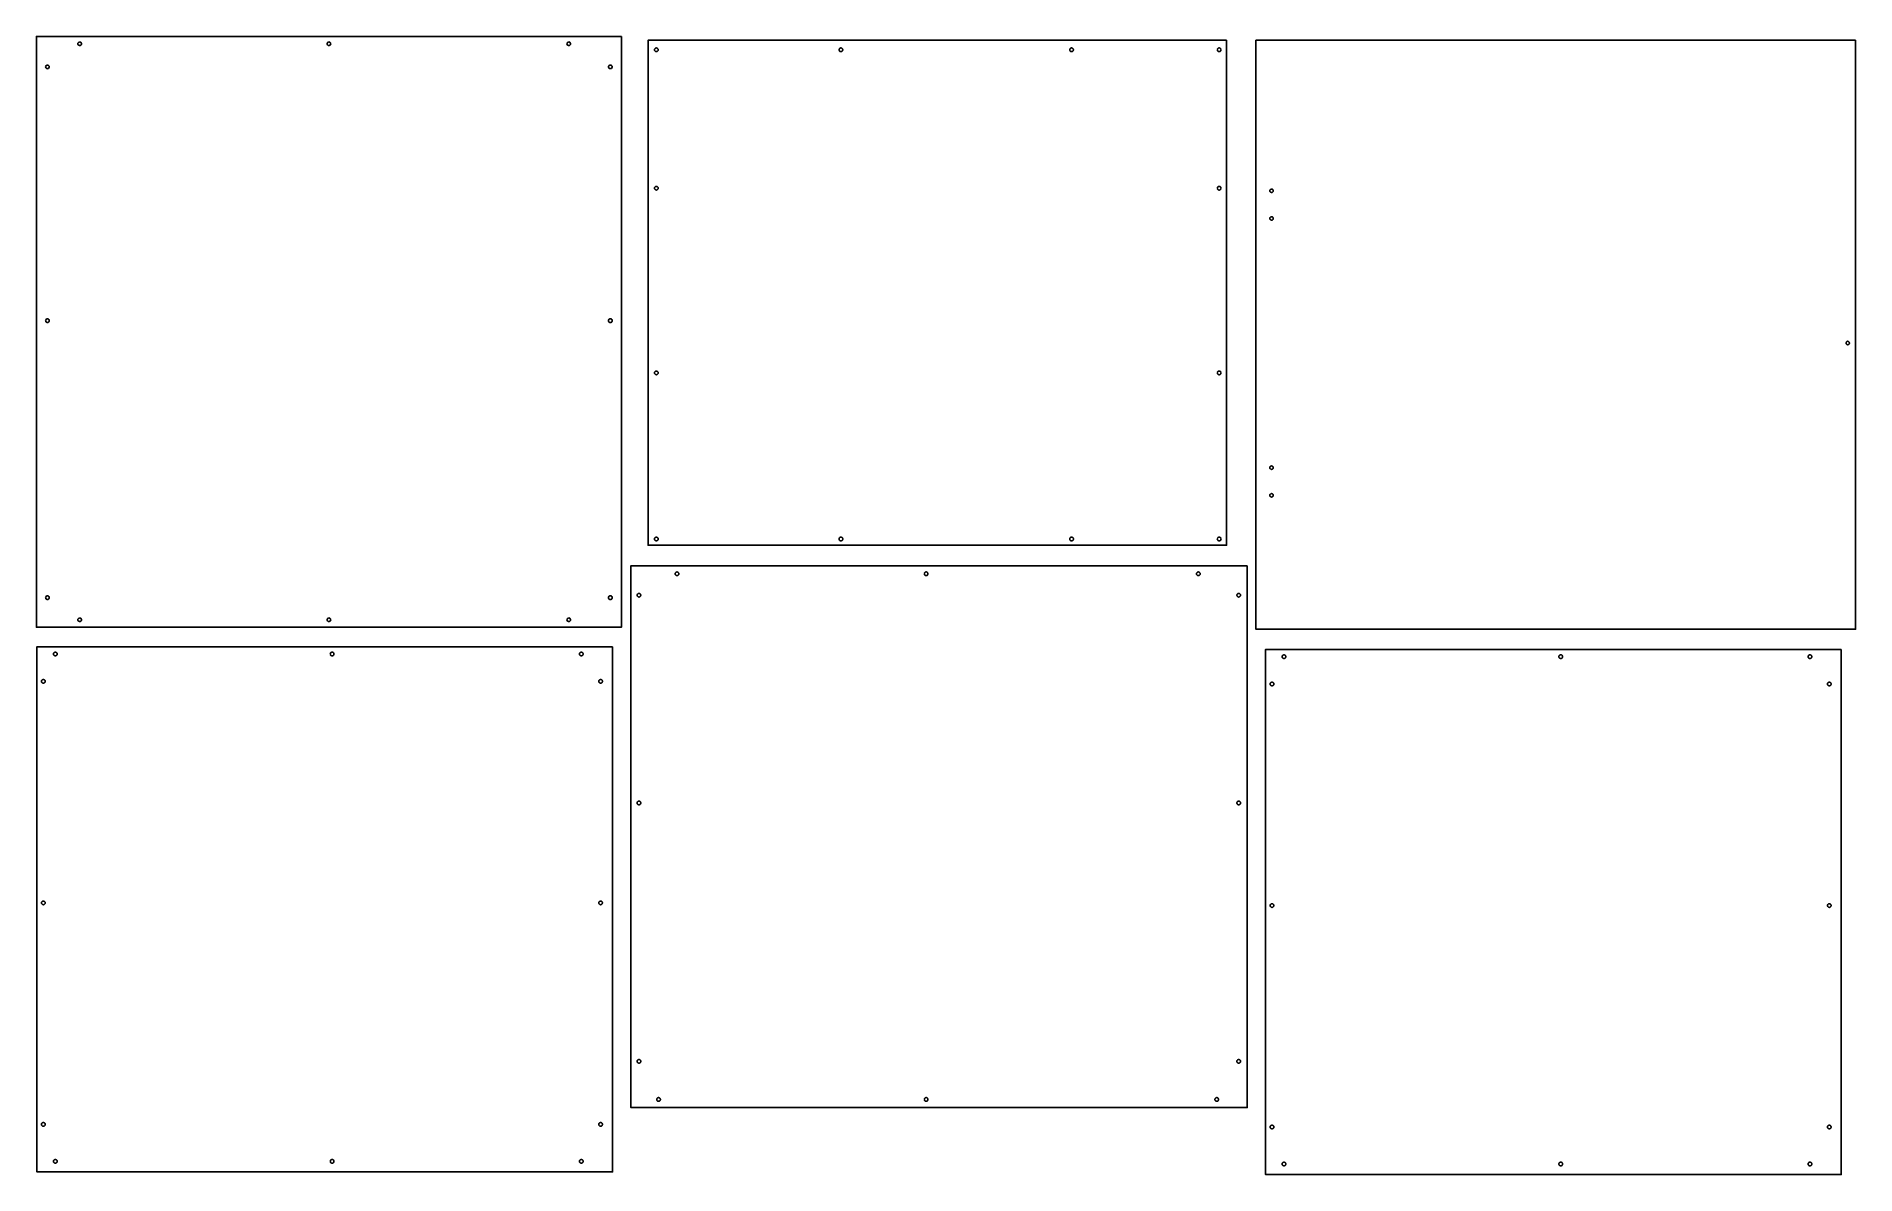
# Model space of a CAD drawing. Extents: x -915 to 1057, y -525 to 708.
import ezdxf

# ---------------------------------------------------------------- set-up
doc = ezdxf.new("R2010")
doc.units = 0
doc.layers.add('Layer_1', color=7, linetype='CONTINUOUS')

msp = doc.modelspace()

# ---------------------------------------------------------------- linework, layer by layer
at = {"layer": 'Layer_1', "color": 7}
for points in [[(-280.959716, 707.71438), (-914.958903, 707.71438), (-914.958903, 67.715169), (-280.959716, 67.715169)], [(-868.576964, 697.812281), (-869.134562, 698.096364), (-869.576961, 698.5388), (-869.861062, 699.096356), (-869.95896, 699.714369), (-869.861062, 700.332408), (-869.576961, 700.889964), (-869.134562, 701.332426), (-868.576964, 701.616482), (-867.958964, 701.714378), (-867.340964, 701.616482), (-866.783366, 701.332426), (-866.340965, 700.889964), (-866.056866, 700.332408), (-865.958965, 699.714369), (-866.056866, 699.096356), (-866.340965, 698.5388), (-866.783366, 698.096364), (-867.340964, 697.812281), (-867.958964, 697.714386)], [(-598.577304, 697.812281), (-599.135302, 698.096364), (-599.577301, 698.5388), (-599.861302, 699.096356), (-599.959301, 699.714369), (-599.861302, 700.332408), (-599.577301, 700.889964), (-599.135302, 701.332426), (-598.577304, 701.616482), (-597.959304, 701.714378), (-597.341305, 701.616482), (-596.783304, 701.332426), (-596.341305, 700.889964), (-596.057307, 700.332408), (-595.959306, 699.714369), (-596.057307, 699.096356), (-596.341305, 698.5388), (-596.783304, 698.096364), (-597.341305, 697.812281), (-597.959304, 697.714386)], [(-338.577638, 697.812281), (-339.135618, 698.096364), (-339.57763, 698.5388), (-339.861633, 699.096356), (-339.959635, 699.714369), (-339.861633, 700.332408), (-339.57763, 700.889964), (-339.135618, 701.332426), (-338.577638, 701.616482), (-337.959625, 701.714378), (-337.341639, 701.616482), (-336.783633, 701.332426), (-336.341621, 700.889964), (-336.057644, 700.332408), (-335.959643, 699.714369), (-336.057644, 699.096356), (-336.341621, 698.5388), (-336.783633, 698.096364), (-337.341639, 697.812281), (-337.959625, 697.714386)], [(374.912292, 703.53585), (-252.086908, 703.53585), (-252.086908, 156.536538), (374.912292, 156.536538)], [(-243.296019, 691.246867), (-243.704918, 691.333867), (-244.086918, 691.503867), (-244.425217, 691.749865), (-244.704918, 692.059864), (-244.914018, 692.422864), (-245.043216, 692.819866), (-245.086918, 693.235864), (-245.043216, 693.651863), (-244.914018, 694.048864), (-244.704918, 694.411861), (-244.425217, 694.721863), (-244.086918, 694.967861), (-243.704918, 695.137861), (-243.296019, 695.224861), (-242.877819, 695.224861), (-242.468919, 695.137861), (-242.086919, 694.967861), (-241.748621, 694.721863), (-241.468922, 694.411861), (-241.259822, 694.048864), (-241.130621, 693.651863), (-241.086923, 693.235864), (-241.130621, 692.819866), (-241.259822, 692.422864), (-241.468922, 692.059864), (-241.748621, 691.749865), (-242.086919, 691.503867), (-242.468919, 691.333867), (-242.877819, 691.246867)], [(-43.296171, 691.246867), (-43.705171, 691.333867), (-44.087171, 691.503867), (-44.42517, 691.749865), (-44.70517, 692.059864), (-44.91417, 692.422864), (-45.04317, 692.819866), (-45.08717, 693.235864), (-45.04317, 693.651863), (-44.91417, 694.048864), (-44.70517, 694.411861), (-44.42517, 694.721863), (-44.087171, 694.967861), (-43.705171, 695.137861), (-43.296171, 695.224861), (-42.878172, 695.224861), (-42.469171, 695.137861), (-42.087172, 694.967861), (-41.749172, 694.721863), (-41.469175, 694.411861), (-41.260173, 694.048864), (-41.131175, 693.651863), (-41.087175, 693.235864), (-41.131175, 692.819866), (-41.260173, 692.422864), (-41.469175, 692.059864), (-41.749172, 691.749865), (-42.087172, 691.503867), (-42.469171, 691.333867), (-42.878172, 691.246867)], [(206.703517, 691.246867), (206.294525, 691.333867), (205.91252, 691.503867), (205.574515, 691.749865), (205.294507, 692.059864), (205.085513, 692.422864), (204.956529, 692.819866), (204.912528, 693.235864), (204.956529, 693.651863), (205.085513, 694.048864), (205.294507, 694.411861), (205.574515, 694.721863), (205.91252, 694.967861), (206.294525, 695.137861), (206.703517, 695.224861), (207.121505, 695.224861), (207.530524, 695.137861), (207.912503, 694.967861), (208.250508, 694.721863), (208.530516, 694.411861), (208.73951, 694.048864), (208.86852, 693.651863), (208.912521, 693.235864), (208.86852, 692.819866), (208.73951, 692.422864), (208.530516, 692.059864), (208.250508, 691.749865), (207.912503, 691.503867), (207.530524, 691.333867), (207.121505, 691.246867)], [(366.703313, 691.246867), (366.294321, 691.333867), (365.912316, 691.503867), (365.574311, 691.749865), (365.294303, 692.059864), (365.085309, 692.422864), (364.956324, 692.819866), (364.912324, 693.235864), (364.956324, 693.651863), (365.085309, 694.048864), (365.294303, 694.411861), (365.574311, 694.721863), (365.912316, 694.967861), (366.294321, 695.137861), (366.703313, 695.224861), (367.121301, 695.224861), (367.53032, 695.137861), (367.912299, 694.967861), (368.250303, 694.721863), (368.530312, 694.411861), (368.739306, 694.048864), (368.868316, 693.651863), (368.912317, 693.235864), (368.868316, 692.819866), (368.739306, 692.422864), (368.530312, 692.059864), (368.250303, 691.749865), (367.912299, 691.503867), (367.53032, 691.333867), (367.121301, 691.246867)], [(1056.66227, 703.536362), (406.663095, 703.536362), (406.663095, 65.537187), (1056.66227, 65.537187)], [(-903.576918, 672.81231), (-904.134519, 673.096419), (-904.576918, 673.538802), (-904.861017, 674.096411), (-904.958918, 674.714424), (-904.861017, 675.33241), (-904.576918, 675.890019), (-904.134519, 676.332402), (-903.576918, 676.616511), (-902.958919, 676.714407), (-902.340919, 676.616511), (-901.783321, 676.332402), (-901.340922, 675.890019), (-901.056821, 675.33241), (-900.958923, 674.714424), (-901.056821, 674.096411), (-901.340922, 673.538802), (-901.783321, 673.096419), (-902.340919, 672.81231), (-902.958919, 672.714414)], [(-293.577679, 672.81231), (-294.135685, 673.096419), (-294.577697, 673.538802), (-294.861674, 674.096411), (-294.959676, 674.714424), (-294.861674, 675.33241), (-294.577697, 675.890019), (-294.135685, 676.332402), (-293.577679, 676.616511), (-292.959693, 676.714407), (-292.34168, 676.616511), (-291.783701, 676.332402), (-291.341688, 675.890019), (-291.057685, 675.33241), (-290.959683, 674.714424), (-291.057685, 674.096411), (-291.341688, 673.538802), (-291.783701, 673.096419), (-292.34168, 672.81231), (-292.959693, 672.714414)], [(-243.296019, 541.247057), (-243.704918, 541.334054), (-244.086918, 541.504054), (-244.425217, 541.750055), (-244.704918, 542.060054), (-244.914018, 542.423054), (-245.043216, 542.820053), (-245.086918, 543.236054), (-245.043216, 543.652053), (-244.914018, 544.049051), (-244.704918, 544.412051), (-244.425217, 544.72205), (-244.086918, 544.968051), (-243.704918, 545.138051), (-243.296019, 545.225051), (-242.877819, 545.225051), (-242.468919, 545.138051), (-242.086919, 544.968051), (-241.748621, 544.72205), (-241.468922, 544.412051), (-241.259822, 544.049051), (-241.130621, 543.652053), (-241.086923, 543.236054), (-241.130621, 542.820053), (-241.259822, 542.423054), (-241.468922, 542.060054), (-241.748621, 541.750055), (-242.086919, 541.504054), (-242.468919, 541.334054), (-242.877819, 541.247057)], [(366.703313, 541.247057), (366.294321, 541.334054), (365.912316, 541.504054), (365.574311, 541.750055), (365.294303, 542.060054), (365.085309, 542.423054), (364.956324, 542.820053), (364.912324, 543.236054), (364.956324, 543.652053), (365.085309, 544.049051), (365.294303, 544.412051), (365.574311, 544.72205), (365.912316, 544.968051), (366.294321, 545.138051), (366.703313, 545.225051), (367.121301, 545.225051), (367.53032, 545.138051), (367.912299, 544.968051), (368.250303, 544.72205), (368.530312, 544.412051), (368.739306, 544.049051), (368.868316, 543.652053), (368.912317, 543.236054), (368.868316, 542.820053), (368.739306, 542.423054), (368.530312, 542.060054), (368.250303, 541.750055), (367.912299, 541.504054), (367.53032, 541.334054), (367.121301, 541.247057)], [(423.469674, 538.696575), (423.091374, 538.777591), (422.738076, 538.934568), (422.425175, 539.16158), (422.166375, 539.449579), (421.972976, 539.784567), (421.853477, 540.15157), (421.813075, 540.536565), (421.853477, 540.921586), (421.972976, 541.288589), (422.166375, 541.623578), (422.425175, 541.911576), (422.738076, 542.138589), (423.091374, 542.295566), (423.469674, 542.376581), (423.856473, 542.376581), (424.234774, 542.295566), (424.588072, 542.138589), (424.900973, 541.911576), (425.159772, 541.623578), (425.353172, 541.288589), (425.472671, 540.921586), (425.513073, 540.536565), (425.472671, 540.15157), (425.353172, 539.784567), (425.159772, 539.449579), (424.900973, 539.16158), (424.588072, 538.934568), (424.234774, 538.777591), (423.856473, 538.696575)], [(423.469674, 508.69662), (423.091374, 508.777609), (422.738076, 508.934613), (422.425175, 509.161625), (422.166375, 509.449623), (421.972976, 509.784612), (421.853477, 510.151615), (421.813075, 510.53661), (421.853477, 510.921605), (421.972976, 511.288608), (422.166375, 511.623623), (422.425175, 511.911621), (422.738076, 512.138607), (423.091374, 512.295611), (423.469674, 512.376626), (423.856473, 512.376626), (424.234774, 512.295611), (424.588072, 512.138607), (424.900973, 511.911621), (425.159772, 511.623623), (425.353172, 511.288608), (425.472671, 510.921605), (425.513073, 510.53661), (425.472671, 510.151615), (425.353172, 509.784612), (425.159772, 509.449623), (424.900973, 509.161625), (424.588072, 508.934613), (424.234774, 508.777609), (423.856473, 508.69662)], [(-903.576918, 397.812757), (-904.134519, 398.09676), (-904.576918, 398.538772), (-904.861017, 399.096752), (-904.958918, 399.714764), (-904.861017, 400.332751), (-904.576918, 400.890757), (-904.134519, 401.332769), (-903.576918, 401.616746), (-902.958919, 401.714747), (-902.340919, 401.616746), (-901.783321, 401.332769), (-901.340922, 400.890757), (-901.056821, 400.332751), (-900.958923, 399.714764), (-901.056821, 399.096752), (-901.340922, 398.538772), (-901.783321, 398.09676), (-902.340919, 397.812757), (-902.958919, 397.714755)], [(-293.577679, 397.812757), (-294.135685, 398.09676), (-294.577697, 398.538772), (-294.861674, 399.096752), (-294.959676, 399.714764), (-294.861674, 400.332751), (-294.577697, 400.890757), (-294.135685, 401.332769), (-293.577679, 401.616746), (-292.959693, 401.714747), (-292.34168, 401.616746), (-291.783701, 401.332769), (-291.341688, 400.890757), (-291.057685, 400.332751), (-290.959683, 399.714764), (-291.057685, 399.096752), (-291.341688, 398.538772), (-291.783701, 398.09676), (-292.34168, 397.812757), (-292.959693, 397.714755)], [(1047.96929, 373.696796), (1047.590301, 373.777785), (1047.237294, 373.934788), (1046.924293, 374.1618), (1046.665292, 374.449799), (1046.472279, 374.784788), (1046.352291, 375.151791), (1046.312286, 375.536785), (1046.352291, 375.92178), (1046.472279, 376.288783), (1046.665292, 376.623772), (1046.924293, 376.911797), (1047.237294, 377.138782), (1047.590301, 377.295786), (1047.96929, 377.376775), (1048.35529, 377.376775), (1048.734278, 377.295786), (1049.087285, 377.138782), (1049.400287, 376.911797), (1049.659287, 376.623772), (1049.852274, 376.288783), (1049.972289, 375.92178), (1050.012294, 375.536785), (1049.972289, 375.151791), (1049.852274, 374.784788), (1049.659287, 374.449799), (1049.400287, 374.1618), (1049.087285, 373.934788), (1048.734278, 373.777785), (1048.35529, 373.696796)], [(-243.296019, 341.247306), (-243.704918, 341.334209), (-244.086918, 341.504206), (-244.425217, 341.750006), (-244.704918, 342.060706), (-244.914018, 342.422806), (-245.043216, 342.820506), (-245.086918, 343.236304), (-245.043216, 343.652104), (-244.914018, 344.049804), (-244.704918, 344.411904), (-244.425217, 344.722604), (-244.086918, 344.968304), (-243.704918, 345.138402), (-243.296019, 345.225301), (-242.877819, 345.225301), (-242.468919, 345.138402), (-242.086919, 344.968304), (-241.748621, 344.722604), (-241.468922, 344.411904), (-241.259822, 344.049804), (-241.130621, 343.652104), (-241.086923, 343.236304), (-241.130621, 342.820506), (-241.259822, 342.422806), (-241.468922, 342.060706), (-241.748621, 341.750006), (-242.086919, 341.504206), (-242.468919, 341.334209), (-242.877819, 341.247306)], [(366.703313, 341.247306), (366.294321, 341.334209), (365.912316, 341.504206), (365.574311, 341.750006), (365.294303, 342.060706), (365.085309, 342.422806), (364.956324, 342.820506), (364.912324, 343.236304), (364.956324, 343.652104), (365.085309, 344.049804), (365.294303, 344.411904), (365.574311, 344.722604), (365.912316, 344.968304), (366.294321, 345.138402), (366.703313, 345.225301), (367.121301, 345.225301), (367.53032, 345.138402), (367.912299, 344.968304), (368.250303, 344.722604), (368.530312, 344.411904), (368.739306, 344.049804), (368.868316, 343.652104), (368.912317, 343.236304), (368.868316, 342.820506), (368.739306, 342.422806), (368.530312, 342.060706), (368.250303, 341.750006), (367.912299, 341.504206), (367.53032, 341.334209), (367.121301, 341.247306)], [(423.469674, 238.696971), (423.091374, 238.77796), (422.738076, 238.934964), (422.425175, 239.161949), (422.166375, 239.449948), (421.972976, 239.784963), (421.853477, 240.151966), (421.813075, 240.536961), (421.853477, 240.921956), (421.972976, 241.288959), (422.166375, 241.623947), (422.425175, 241.911946), (422.738076, 242.138958), (423.091374, 242.295962), (423.469674, 242.37695), (423.856473, 242.37695), (424.234774, 242.295962), (424.588072, 242.138958), (424.900973, 241.911946), (425.159772, 241.623947), (425.353172, 241.288959), (425.472671, 240.921956), (425.513073, 240.536961), (425.472671, 240.151966), (425.353172, 239.784963), (425.159772, 239.449948), (424.900973, 239.161949), (424.588072, 238.934964), (424.234774, 238.77796), (423.856473, 238.696971)], [(423.469674, 208.69699), (423.091374, 208.778005), (422.738076, 208.935009), (422.425175, 209.161994), (422.166375, 209.449993), (421.972976, 209.785008), (421.853477, 210.151985), (421.813075, 210.537006), (421.853477, 210.922), (421.972976, 211.289003), (422.166375, 211.623992), (422.425175, 211.911991), (422.738076, 212.139003), (423.091374, 212.29598), (423.469674, 212.376995), (423.856473, 212.376995), (424.234774, 212.29598), (424.588072, 212.139003), (424.900973, 211.911991), (425.159772, 211.623992), (425.353172, 211.289003), (425.472671, 210.922), (425.513073, 210.537006), (425.472671, 210.151985), (425.353172, 209.785008), (425.159772, 209.449993), (424.900973, 209.161994), (424.588072, 208.935009), (424.234774, 208.778005), (423.856473, 208.69699)], [(-243.296019, 161.247544), (-243.704918, 161.334539), (-244.086918, 161.504533), (-244.425217, 161.750543), (-244.704918, 162.060528), (-244.914018, 162.423536), (-245.043216, 162.820543), (-245.086918, 163.23652), (-245.043216, 163.652524), (-244.914018, 164.049531), (-244.704918, 164.412539), (-244.425217, 164.722524), (-244.086918, 164.968533), (-243.704918, 165.138528), (-243.296019, 165.225523), (-242.877819, 165.225523), (-242.468919, 165.138528), (-242.086919, 164.968533), (-241.748621, 164.722524), (-241.468922, 164.412539), (-241.259822, 164.049531), (-241.130621, 163.652524), (-241.086923, 163.23652), (-241.130621, 162.820543), (-241.259822, 162.423536), (-241.468922, 162.060528), (-241.748621, 161.750543), (-242.086919, 161.504533), (-242.468919, 161.334539), (-242.877819, 161.247544)], [(-43.296171, 161.247544), (-43.705171, 161.334539), (-44.087171, 161.504533), (-44.42517, 161.750543), (-44.70517, 162.060528), (-44.91417, 162.423536), (-45.04317, 162.820543), (-45.08717, 163.23652), (-45.04317, 163.652524), (-44.91417, 164.049531), (-44.70517, 164.412539), (-44.42517, 164.722524), (-44.087171, 164.968533), (-43.705171, 165.138528), (-43.296171, 165.225523), (-42.878172, 165.225523), (-42.469171, 165.138528), (-42.087172, 164.968533), (-41.749172, 164.722524), (-41.469175, 164.412539), (-41.260173, 164.049531), (-41.131175, 163.652524), (-41.087175, 163.23652), (-41.131175, 162.820543), (-41.260173, 162.423536), (-41.469175, 162.060528), (-41.749172, 161.750543), (-42.087172, 161.504533), (-42.469171, 161.334539), (-42.878172, 161.247544)], [(206.703517, 161.247544), (206.294525, 161.334539), (205.91252, 161.504533), (205.574515, 161.750543), (205.294507, 162.060528), (205.085513, 162.423536), (204.956529, 162.820543), (204.912528, 163.23652), (204.956529, 163.652524), (205.085513, 164.049531), (205.294507, 164.412539), (205.574515, 164.722524), (205.91252, 164.968533), (206.294525, 165.138528), (206.703517, 165.225523), (207.121505, 165.225523), (207.530524, 165.138528), (207.912503, 164.968533), (208.250508, 164.722524), (208.530516, 164.412539), (208.73951, 164.049531), (208.86852, 163.652524), (208.912521, 163.23652), (208.86852, 162.820543), (208.73951, 162.423536), (208.530516, 162.060528), (208.250508, 161.750543), (207.912503, 161.504533), (207.530524, 161.334539), (207.121505, 161.247544)], [(366.703313, 161.247544), (366.294321, 161.334539), (365.912316, 161.504533), (365.574311, 161.750543), (365.294303, 162.060528), (365.085309, 162.423536), (364.956324, 162.820543), (364.912324, 163.23652), (364.956324, 163.652524), (365.085309, 164.049531), (365.294303, 164.412539), (365.574311, 164.722524), (365.912316, 164.968533), (366.294321, 165.138528), (366.703313, 165.225523), (367.121301, 165.225523), (367.53032, 165.138528), (367.912299, 164.968533), (368.250303, 164.722524), (368.530312, 164.412539), (368.739306, 164.049531), (368.868316, 163.652524), (368.912317, 163.23652), (368.868316, 162.820543), (368.739306, 162.423536), (368.530312, 162.060528), (368.250303, 161.750543), (367.912299, 161.504533), (367.53032, 161.334539), (367.121301, 161.247544)], [(397.328271, 134.327828), (-270.670882, 134.327828), (-270.670882, -452.671433), (397.328271, -452.671433)], [(-220.880045, 123.588841), (-221.288945, 123.675841), (-221.670944, 123.845841), (-222.009245, 124.09184), (-222.288944, 124.401841), (-222.498044, 124.764841), (-222.627242, 125.16184), (-222.670944, 125.577838), (-222.627242, 125.99384), (-222.498044, 126.390839), (-222.288944, 126.753838), (-222.009245, 127.063837), (-221.670944, 127.309836), (-221.288945, 127.479838), (-220.880045, 127.566836), (-220.461848, 127.566836), (-220.052948, 127.479838), (-219.670948, 127.309836), (-219.332647, 127.063837), (-219.052948, 126.753838), (-218.843848, 126.390839), (-218.714647, 125.99384), (-218.670949, 125.577838), (-218.714647, 125.16184), (-218.843848, 124.764841), (-219.052948, 124.401841), (-219.332647, 124.09184), (-219.670948, 123.845841), (-220.052948, 123.675841), (-220.461848, 123.588841)], [(49.119715, 123.588841), (48.710715, 123.675841), (48.328715, 123.845841), (47.990716, 124.09184), (47.710716, 124.401841), (47.501716, 124.764841), (47.372716, 125.16184), (47.328716, 125.577838), (47.372716, 125.99384), (47.501716, 126.390839), (47.710716, 126.753838), (47.990716, 127.063837), (48.328715, 127.309836), (48.710715, 127.479838), (49.119715, 127.566836), (49.537714, 127.566836), (49.946712, 127.479838), (50.328711, 127.309836), (50.666711, 127.063837), (50.946711, 126.753838), (51.155711, 126.390839), (51.284711, 125.99384), (51.328711, 125.577838), (51.284711, 125.16184), (51.155711, 124.764841), (50.946711, 124.401841), (50.666711, 124.09184), (50.328711, 123.845841), (49.946712, 123.675841), (49.537714, 123.588841)], [(344.119333, 123.588841), (343.710341, 123.675841), (343.328336, 123.845841), (342.990331, 124.09184), (342.710349, 124.401841), (342.501355, 124.764841), (342.372344, 125.16184), (342.328344, 125.577838), (342.372344, 125.99384), (342.501355, 126.390839), (342.710349, 126.753838), (342.990331, 127.063837), (343.328336, 127.309836), (343.710341, 127.479838), (344.119333, 127.566836), (344.537348, 127.566836), (344.94634, 127.479838), (345.328345, 127.309836), (345.66635, 127.063837), (345.946332, 126.753838), (346.155352, 126.390839), (346.284336, 125.99384), (346.328337, 125.577838), (346.284336, 125.16184), (346.155352, 124.764841), (345.946332, 124.401841), (345.66635, 124.09184), (345.328345, 123.845841), (344.94634, 123.675841), (344.537348, 123.588841)], [(-903.576918, 97.813153), (-904.134519, 98.097129), (-904.576918, 98.539142), (-904.861017, 99.097147), (-904.958918, 99.715134), (-904.861017, 100.333147), (-904.576918, 100.891126), (-904.134519, 101.333138), (-903.576918, 101.617142), (-902.958919, 101.715143), (-902.340919, 101.617142), (-901.783321, 101.333138), (-901.340922, 100.891126), (-901.056821, 100.333147), (-900.958923, 99.715134), (-901.056821, 99.097147), (-901.340922, 98.539142), (-901.783321, 98.097129), (-902.340919, 97.813153), (-902.958919, 97.715151)], [(-293.577679, 97.813153), (-294.135685, 98.097129), (-294.577697, 98.539142), (-294.861674, 99.097147), (-294.959676, 99.715134), (-294.861674, 100.333147), (-294.577697, 100.891126), (-294.135685, 101.333138), (-293.577679, 101.617142), (-292.959693, 101.715143), (-292.34168, 101.617142), (-291.783701, 101.333138), (-291.341688, 100.891126), (-291.057685, 100.333147), (-290.959683, 99.715134), (-291.057685, 99.097147), (-291.341688, 98.539142), (-291.783701, 98.097129), (-292.34168, 97.813153), (-292.959693, 97.715151)], [(-262.129992, 100.338872), (-262.538892, 100.425872), (-262.920892, 100.595872), (-263.259193, 100.841871), (-263.538892, 101.151869), (-263.747991, 101.514869), (-263.877193, 101.911868), (-263.920891, 102.327869), (-263.877193, 102.743868), (-263.747991, 103.140867), (-263.538892, 103.503867), (-263.259193, 103.813868), (-262.920892, 104.059867), (-262.538892, 104.229866), (-262.129992, 104.316867), (-261.711795, 104.316867), (-261.302895, 104.229866), (-260.920896, 104.059867), (-260.582595, 103.813868), (-260.302896, 103.503867), (-260.093796, 103.140867), (-259.964597, 102.743868), (-259.920896, 102.327869), (-259.964597, 101.911868), (-260.093796, 101.514869), (-260.302896, 101.151869), (-260.582595, 100.841871), (-260.920896, 100.595872), (-261.302895, 100.425872), (-261.711795, 100.338872)], [(387.869296, 100.338872), (387.460277, 100.425872), (387.078299, 100.595872), (386.740294, 100.841871), (386.460286, 101.151869), (386.251292, 101.514869), (386.122281, 101.911868), (386.078281, 102.327869), (386.122281, 102.743868), (386.251292, 103.140867), (386.460286, 103.503867), (386.740294, 103.813868), (387.078299, 104.059867), (387.460277, 104.229866), (387.869296, 104.316867), (388.287285, 104.316867), (388.696277, 104.229866), (389.078282, 104.059867), (389.416287, 103.813868), (389.696295, 103.503867), (389.905289, 103.140867), (390.034273, 102.743868), (390.078273, 102.327869), (390.034273, 101.911868), (389.905289, 101.514869), (389.696295, 101.151869), (389.416287, 100.841871), (389.078282, 100.595872), (388.696277, 100.425872), (388.287285, 100.338872)], [(-868.576964, 73.813173), (-869.134562, 74.097176), (-869.576961, 74.539162), (-869.861062, 75.097167), (-869.95896, 75.71518), (-869.861062, 76.333167), (-869.576961, 76.891172), (-869.134562, 77.333158), (-868.576964, 77.617162), (-867.958964, 77.715163), (-867.340964, 77.617162), (-866.783366, 77.333158), (-866.340965, 76.891172), (-866.056866, 76.333167), (-865.958965, 75.71518), (-866.056866, 75.097167), (-866.340965, 74.539162), (-866.783366, 74.097176), (-867.340964, 73.813173), (-867.958964, 73.715171)], [(-598.577304, 73.813173), (-599.135302, 74.097176), (-599.577301, 74.539162), (-599.861302, 75.097167), (-599.959301, 75.71518), (-599.861302, 76.333167), (-599.577301, 76.891172), (-599.135302, 77.333158), (-598.577304, 77.617162), (-597.959304, 77.715163), (-597.341305, 77.617162), (-596.783304, 77.333158), (-596.341305, 76.891172), (-596.057307, 76.333167), (-595.959306, 75.71518), (-596.057307, 75.097167), (-596.341305, 74.539162), (-596.783304, 74.097176), (-597.341305, 73.813173), (-597.959304, 73.715171)], [(-338.577638, 73.813173), (-339.135618, 74.097176), (-339.57763, 74.539162), (-339.861633, 75.097167), (-339.959635, 75.71518), (-339.861633, 76.333167), (-339.57763, 76.891172), (-339.135618, 77.333158), (-338.577638, 77.617162), (-337.959625, 77.715163), (-337.341639, 77.617162), (-336.783633, 77.333158), (-336.341621, 76.891172), (-336.057644, 76.333167), (-335.959643, 75.71518), (-336.057644, 75.097167), (-336.341621, 74.539162), (-336.783633, 74.097176), (-337.341639, 73.813173), (-337.959625, 73.715171)], [(-290.429777, 46.547829), (-914.428999, 46.547829), (-914.428999, -522.451446), (-290.429777, -522.451446)], [(-894.638124, 36.658841), (-895.047023, 36.745841), (-895.429023, 36.915841), (-895.767322, 37.161842), (-896.047022, 37.471841), (-896.256122, 37.834841), (-896.385321, 38.23184), (-896.429021, 38.647838), (-896.385321, 39.06384), (-896.256122, 39.460838), (-896.047022, 39.823838), (-895.767322, 40.133837), (-895.429023, 40.379838), (-895.047023, 40.549838), (-894.638124, 40.636838), (-894.220024, 40.636838), (-893.811025, 40.549838), (-893.429025, 40.379838), (-893.090726, 40.133837), (-892.811026, 39.823838), (-892.601926, 39.460838), (-892.472727, 39.06384), (-892.429026, 38.647838), (-892.472727, 38.23184), (-892.601926, 37.834841), (-892.811026, 37.471841), (-893.090726, 37.161842), (-893.429025, 36.915841), (-893.811025, 36.745841), (-894.220024, 36.658841)], [(-594.638394, 36.658841), (-595.047413, 36.745841), (-595.429391, 36.915841), (-595.767396, 37.161842), (-596.047404, 37.471841), (-596.256398, 37.834841), (-596.385409, 38.23184), (-596.429409, 38.647838), (-596.385409, 39.06384), (-596.256398, 39.460838), (-596.047404, 39.823838), (-595.767396, 40.133837), (-595.429391, 40.379838), (-595.047413, 40.549838), (-594.638394, 40.636838), (-594.220405, 40.636838), (-593.811413, 40.549838), (-593.429408, 40.379838), (-593.091403, 40.133837), (-592.811395, 39.823838), (-592.602401, 39.460838), (-592.473417, 39.06384), (-592.429417, 38.647838), (-592.473417, 38.23184), (-592.602401, 37.834841), (-592.811395, 37.471841), (-593.091403, 37.161842), (-593.429408, 36.915841), (-593.811413, 36.745841), (-594.220405, 36.658841)], [(-324.638745, 36.658841), (-325.047737, 36.745841), (-325.429742, 36.915841), (-325.767747, 37.161842), (-326.047729, 37.471841), (-326.256749, 37.834841), (-326.385733, 38.23184), (-326.429733, 38.647838), (-326.385733, 39.06384), (-326.256749, 39.460838), (-326.047729, 39.823838), (-325.767747, 40.133837), (-325.429742, 40.379838), (-325.047737, 40.549838), (-324.638745, 40.636838), (-324.22073, 40.636838), (-323.811738, 40.549838), (-323.429733, 40.379838), (-323.091754, 40.133837), (-322.811746, 39.823838), (-322.602752, 39.460838), (-322.473741, 39.06384), (-322.429741, 38.647838), (-322.473741, 38.23184), (-322.602752, 37.834841), (-322.811746, 37.471841), (-323.091754, 37.161842), (-323.429733, 36.915841), (-323.811738, 36.745841), (-324.22073, 36.658841)], [(1041.141223, 43.674829), (417.142001, 43.674829), (417.142001, -525.324446), (1041.141223, -525.324446)], [(436.932876, 33.785841), (436.523977, 33.872841), (436.141977, 34.042841), (435.803678, 34.288842), (435.523978, 34.598841), (435.314878, 34.961841), (435.185679, 35.35884), (435.141979, 35.774838), (435.185679, 36.19084), (435.314878, 36.587838), (435.523978, 36.950838), (435.803678, 37.260837), (436.141977, 37.506838), (436.523977, 37.676838), (436.932876, 37.763838), (437.350976, 37.763838), (437.759975, 37.676838), (438.141975, 37.506838), (438.480274, 37.260837), (438.759974, 36.950838), (438.969074, 36.587838), (439.098273, 36.19084), (439.141974, 35.774838), (439.098273, 35.35884), (438.969074, 34.961841), (438.759974, 34.598841), (438.480274, 34.288842), (438.141975, 34.042841), (437.759975, 33.872841), (437.350976, 33.785841)], [(736.932606, 33.785841), (736.523587, 33.872841), (736.141609, 34.042841), (735.803604, 34.288842), (735.523596, 34.598841), (735.314602, 34.961841), (735.185591, 35.35884), (735.141591, 35.774838), (735.185591, 36.19084), (735.314602, 36.587838), (735.523596, 36.950838), (735.803604, 37.260837), (736.141609, 37.506838), (736.523587, 37.676838), (736.932606, 37.763838), (737.350595, 37.763838), (737.759587, 37.676838), (738.141592, 37.506838), (738.479597, 37.260837), (738.759605, 36.950838), (738.968599, 36.587838), (739.097583, 36.19084), (739.141583, 35.774838), (739.097583, 35.35884), (738.968599, 34.961841), (738.759605, 34.598841), (738.479597, 34.288842), (738.141592, 34.042841), (737.759587, 33.872841), (737.350595, 33.785841)], [(1006.932255, 33.785841), (1006.523263, 33.872841), (1006.141258, 34.042841), (1005.803253, 34.288842), (1005.523271, 34.598841), (1005.314251, 34.961841), (1005.185267, 35.35884), (1005.141267, 35.774838), (1005.185267, 36.19084), (1005.314251, 36.587838), (1005.523271, 36.950838), (1005.803253, 37.260837), (1006.141258, 37.506838), (1006.523263, 37.676838), (1006.932255, 37.763838), (1007.35027, 37.763838), (1007.759262, 37.676838), (1008.141267, 37.506838), (1008.479246, 37.260837), (1008.759254, 36.950838), (1008.968248, 36.587838), (1009.097259, 36.19084), (1009.141259, 35.774838), (1009.097259, 35.35884), (1008.968248, 34.961841), (1008.759254, 34.598841), (1008.479246, 34.288842), (1008.141267, 34.042841), (1007.759262, 33.872841), (1007.35027, 33.785841)], [(-907.638067, 7.05888), (-908.047047, 7.14588), (-908.429006, 7.31588), (-908.767276, 7.561879), (-909.047045, 7.871877), (-909.256105, 8.234877), (-909.385305, 8.631876), (-909.429005, 9.047877), (-909.385305, 9.463876), (-909.256105, 9.860875), (-909.047045, 10.223875), (-908.767276, 10.533876), (-908.429006, 10.779875), (-908.047047, 10.949874), (-907.638067, 11.036875), (-907.219958, 11.036875), (-906.810978, 10.949874), (-906.429009, 10.779875), (-906.090749, 10.533876), (-905.81098, 10.223875), (-905.60192, 9.860875), (-905.47273, 9.463876), (-905.42901, 9.047877), (-905.47273, 8.631876), (-905.60192, 8.234877), (-905.81098, 7.871877), (-906.090749, 7.561879), (-906.429009, 7.31588), (-906.810978, 7.14588), (-907.219958, 7.05888)], [(-303.638766, 7.05888), (-304.047758, 7.14588), (-304.429763, 7.31588), (-304.767768, 7.561879), (-305.047776, 7.871877), (-305.25677, 8.234877), (-305.385754, 8.631876), (-305.429754, 9.047877), (-305.385754, 9.463876), (-305.25677, 9.860875), (-305.047776, 10.223875), (-304.767768, 10.533876), (-304.429763, 10.779875), (-304.047758, 10.949874), (-303.638766, 11.036875), (-303.220777, 11.036875), (-302.811758, 10.949874), (-302.42978, 10.779875), (-302.091775, 10.533876), (-301.811767, 10.223875), (-301.602773, 9.860875), (-301.473762, 9.463876), (-301.429762, 9.047877), (-301.473762, 8.631876), (-301.602773, 8.234877), (-301.811767, 7.871877), (-302.091775, 7.561879), (-302.42978, 7.31588), (-302.811758, 7.14588), (-303.220777, 7.05888)], [(423.932933, 4.18588), (423.523953, 4.27288), (423.141994, 4.44288), (422.803724, 4.688879), (422.523955, 4.998877), (422.314895, 5.361877), (422.185695, 5.758876), (422.141995, 6.174877), (422.185695, 6.590876), (422.314895, 6.987875), (422.523955, 7.350875), (422.803724, 7.660876), (423.141994, 7.906875), (423.523953, 8.076874), (423.932933, 8.163875), (424.351042, 8.163875), (424.760022, 8.076874), (425.141991, 7.906875), (425.480251, 7.660876), (425.76002, 7.350875), (425.96908, 6.987875), (426.09827, 6.590876), (426.14199, 6.174877), (426.09827, 5.758876), (425.96908, 5.361877), (425.76002, 4.998877), (425.480251, 4.688879), (425.141991, 4.44288), (424.760022, 4.27288), (424.351042, 4.18588)], [(1027.932234, 4.18588), (1027.523242, 4.27288), (1027.141237, 4.44288), (1026.803232, 4.688879), (1026.523224, 4.998877), (1026.31423, 5.361877), (1026.185246, 5.758876), (1026.141246, 6.174877), (1026.185246, 6.590876), (1026.31423, 6.987875), (1026.523224, 7.350875), (1026.803232, 7.660876), (1027.141237, 7.906875), (1027.523242, 8.076874), (1027.932234, 8.163875), (1028.350223, 8.163875), (1028.759242, 8.076874), (1029.14122, 7.906875), (1029.479225, 7.660876), (1029.759233, 7.350875), (1029.968227, 6.987875), (1030.097238, 6.590876), (1030.141238, 6.174877), (1030.097238, 5.758876), (1029.968227, 5.361877), (1029.759233, 4.998877), (1029.479225, 4.688879), (1029.14122, 4.44288), (1028.759242, 4.27288), (1028.350223, 4.18588)], [(-262.129992, -124.660844), (-262.538892, -124.573847), (-262.920892, -124.403844), (-263.259193, -124.157846), (-263.538892, -123.847847), (-263.747991, -123.484847), (-263.877193, -123.087848), (-263.920891, -122.671847), (-263.877193, -122.255849), (-263.747991, -121.85885), (-263.538892, -121.49585), (-263.259193, -121.185848), (-262.920892, -120.93985), (-262.538892, -120.76985), (-262.129992, -120.68285), (-261.711795, -120.68285), (-261.302895, -120.76985), (-260.920896, -120.93985), (-260.582595, -121.185848), (-260.302896, -121.49585), (-260.093796, -121.85885), (-259.964597, -122.255849), (-259.920896, -122.671847), (-259.964597, -123.087848), (-260.093796, -123.484847), (-260.302896, -123.847847), (-260.582595, -124.157846), (-260.920896, -124.403844), (-261.302895, -124.573847), (-261.711795, -124.660844)], [(387.869296, -124.660844), (387.460277, -124.573847), (387.078299, -124.403844), (386.740294, -124.157846), (386.460286, -123.847847), (386.251292, -123.484847), (386.122281, -123.087848), (386.078281, -122.671847), (386.122281, -122.255849), (386.251292, -121.85885), (386.460286, -121.49585), (386.740294, -121.185848), (387.078299, -120.93985), (387.460277, -120.76985), (387.869296, -120.68285), (388.287285, -120.68285), (388.696277, -120.76985), (389.078282, -120.93985), (389.416287, -121.185848), (389.696295, -121.49585), (389.905289, -121.85885), (390.034273, -122.255849), (390.078273, -122.671847), (390.034273, -123.087848), (389.905289, -123.484847), (389.696295, -123.847847), (389.416287, -124.157846), (389.078282, -124.403844), (388.696277, -124.573847), (388.287285, -124.660844)], [(-907.638067, -232.940819), (-908.047047, -232.853819), (-908.429006, -232.683819), (-908.767276, -232.437818), (-909.047045, -232.127819), (-909.256105, -231.764819), (-909.385305, -231.367821), (-909.429005, -230.951822), (-909.385305, -230.535821), (-909.256105, -230.138822), (-909.047045, -229.775822), (-908.767276, -229.465823), (-908.429006, -229.219822), (-908.047047, -229.049822), (-907.638067, -228.962822), (-907.219958, -228.962822), (-906.810978, -229.049822), (-906.429009, -229.219822), (-906.090749, -229.465823), (-905.81098, -229.775822), (-905.60192, -230.138822), (-905.47273, -230.535821), (-905.42901, -230.951822), (-905.47273, -231.367821), (-905.60192, -231.764819), (-905.81098, -232.127819), (-906.090749, -232.437818), (-906.429009, -232.683819), (-906.810978, -232.853819), (-907.219958, -232.940819)], [(-303.638766, -232.940819), (-304.047758, -232.853819), (-304.429763, -232.683819), (-304.767768, -232.437818), (-305.047776, -232.127819), (-305.25677, -231.764819), (-305.385754, -231.367821), (-305.429754, -230.951822), (-305.385754, -230.535821), (-305.25677, -230.138822), (-305.047776, -229.775822), (-304.767768, -229.465823), (-304.429763, -229.219822), (-304.047758, -229.049822), (-303.638766, -228.962822), (-303.220777, -228.962822), (-302.811758, -229.049822), (-302.42978, -229.219822), (-302.091775, -229.465823), (-301.811767, -229.775822), (-301.602773, -230.138822), (-301.473762, -230.535821), (-301.429762, -230.951822), (-301.473762, -231.367821), (-301.602773, -231.764819), (-301.811767, -232.127819), (-302.091775, -232.437818), (-302.42978, -232.683819), (-302.811758, -232.853819), (-303.220777, -232.940819)], [(423.932933, -235.813819), (423.523953, -235.726819), (423.141994, -235.556819), (422.803724, -235.310818), (422.523955, -235.000819), (422.314895, -234.637819), (422.185695, -234.240821), (422.141995, -233.824822), (422.185695, -233.408821), (422.314895, -233.011822), (422.523955, -232.648822), (422.803724, -232.338823), (423.141994, -232.092822), (423.523953, -231.922822), (423.932933, -231.835822), (424.351042, -231.835822), (424.760022, -231.922822), (425.141991, -232.092822), (425.480251, -232.338823), (425.76002, -232.648822), (425.96908, -233.011822), (426.09827, -233.408821), (426.14199, -233.824822), (426.09827, -234.240821), (425.96908, -234.637819), (425.76002, -235.000819), (425.480251, -235.310818), (425.141991, -235.556819), (424.760022, -235.726819), (424.351042, -235.813819)], [(1027.932234, -235.813819), (1027.523242, -235.726819), (1027.141237, -235.556819), (1026.803232, -235.310818), (1026.523224, -235.000819), (1026.31423, -234.637819), (1026.185246, -234.240821), (1026.141246, -233.824822), (1026.185246, -233.408821), (1026.31423, -233.011822), (1026.523224, -232.648822), (1026.803232, -232.338823), (1027.141237, -232.092822), (1027.523242, -231.922822), (1027.932234, -231.835822), (1028.350223, -231.835822), (1028.759242, -231.922822), (1029.14122, -232.092822), (1029.479225, -232.338823), (1029.759233, -232.648822), (1029.968227, -233.011822), (1030.097238, -233.408821), (1030.141238, -233.824822), (1030.097238, -234.240821), (1029.968227, -234.637819), (1029.759233, -235.000819), (1029.479225, -235.310818), (1029.14122, -235.556819), (1028.759242, -235.726819), (1028.350223, -235.813819)], [(-262.129992, -404.660493), (-262.538892, -404.573498), (-262.920892, -404.403503), (-263.259193, -404.157494), (-263.538892, -403.847482), (-263.747991, -403.484501), (-263.877193, -403.087494), (-263.920891, -402.67149), (-263.877193, -402.255486), (-263.747991, -401.858506), (-263.538892, -401.495498), (-263.259193, -401.185486), (-262.920892, -400.939503), (-262.538892, -400.769509), (-262.129992, -400.682487), (-261.711795, -400.682487), (-261.302895, -400.769509), (-260.920896, -400.939503), (-260.582595, -401.185486), (-260.302896, -401.495498), (-260.093796, -401.858506), (-259.964597, -402.255486), (-259.920896, -402.67149), (-259.964597, -403.087494), (-260.093796, -403.484501), (-260.302896, -403.847482), (-260.582595, -404.157494), (-260.920896, -404.403503), (-261.302895, -404.573498), (-261.711795, -404.660493)], [(387.869296, -404.660493), (387.460277, -404.573498), (387.078299, -404.403503), (386.740294, -404.157494), (386.460286, -403.847482), (386.251292, -403.484501), (386.122281, -403.087494), (386.078281, -402.67149), (386.122281, -402.255486), (386.251292, -401.858506), (386.460286, -401.495498), (386.740294, -401.185486), (387.078299, -400.939503), (387.460277, -400.769509), (387.869296, -400.682487), (388.287285, -400.682487), (388.696277, -400.769509), (389.078282, -400.939503), (389.416287, -401.185486), (389.696295, -401.495498), (389.905289, -401.858506), (390.034273, -402.255486), (390.078273, -402.67149), (390.034273, -403.087494), (389.905289, -403.484501), (389.696295, -403.847482), (389.416287, -404.157494), (389.078282, -404.403503), (388.696277, -404.573498), (388.287285, -404.660493)], [(-240.880019, -445.910438), (-241.288919, -445.823443), (-241.670919, -445.653448), (-242.00922, -445.407439), (-242.288918, -445.097453), (-242.498018, -444.734445), (-242.627217, -444.337439), (-242.670918, -443.921435), (-242.627217, -443.505431), (-242.498018, -443.108451), (-242.288918, -442.745443), (-242.00922, -442.435457), (-241.670919, -442.189448), (-241.288919, -442.019453), (-240.880019, -441.932459), (-240.461822, -441.932459), (-240.052922, -442.019453), (-239.670923, -442.189448), (-239.332621, -442.435457), (-239.052923, -442.745443), (-238.843823, -443.108451), (-238.714624, -443.505431), (-238.670923, -443.921435), (-238.714624, -444.337439), (-238.843823, -444.734445), (-239.052923, -445.097453), (-239.332621, -445.407439), (-239.670923, -445.653448), (-240.052922, -445.823443), (-240.461822, -445.910438)], [(49.119715, -445.910438), (48.710715, -445.823443), (48.328715, -445.653448), (47.990716, -445.407439), (47.710716, -445.097453), (47.501716, -444.734445), (47.372716, -444.337439), (47.328716, -443.921435), (47.372716, -443.505431), (47.501716, -443.108451), (47.710716, -442.745443), (47.990716, -442.435457), (48.328715, -442.189448), (48.710715, -442.019453), (49.119715, -441.932459), (49.537714, -441.932459), (49.946712, -442.019453), (50.328711, -442.189448), (50.666711, -442.435457), (50.946711, -442.745443), (51.155711, -443.108451), (51.284711, -443.505431), (51.328711, -443.921435), (51.284711, -444.337439), (51.155711, -444.734445), (50.946711, -445.097453), (50.666711, -445.407439), (50.328711, -445.653448), (49.946712, -445.823443), (49.537714, -445.910438)], [(364.119321, -445.910438), (363.710328, -445.823443), (363.328324, -445.653448), (362.990319, -445.407439), (362.710311, -445.097453), (362.501316, -444.734445), (362.372332, -444.337439), (362.328332, -443.921435), (362.372332, -443.505431), (362.501316, -443.108451), (362.710311, -442.745443), (362.990319, -442.435457), (363.328324, -442.189448), (363.710328, -442.019453), (364.119321, -441.932459), (364.537309, -441.932459), (364.946328, -442.019453), (365.328306, -442.189448), (365.666311, -442.435457), (365.946319, -442.745443), (366.155313, -443.108451), (366.284324, -443.505431), (366.328324, -443.921435), (366.284324, -444.337439), (366.155313, -444.734445), (365.946319, -445.097453), (365.666311, -445.407439), (365.328306, -445.653448), (364.946328, -445.823443), (364.537309, -445.910438)], [(-907.638067, -472.940505), (-908.047047, -472.853616), (-908.429006, -472.683622), (-908.767276, -472.437824), (-909.047045, -472.127124), (-909.256105, -471.765016), (-909.385305, -471.367321), (-909.429005, -470.951529), (-909.385305, -470.53571), (-909.256105, -470.138016), (-909.047045, -469.775907), (-908.767276, -469.465208), (-908.429006, -469.21941), (-908.047047, -469.049415), (-907.638067, -468.962526), (-907.219958, -468.962526), (-906.810978, -469.049415), (-906.429009, -469.21941), (-906.090749, -469.465208), (-905.81098, -469.775907), (-905.60192, -470.138016), (-905.47273, -470.53571), (-905.42901, -470.951529), (-905.47273, -471.367321), (-905.60192, -471.765016), (-905.81098, -472.127124), (-906.090749, -472.437824), (-906.429009, -472.683622), (-906.810978, -472.853616), (-907.219958, -472.940505)], [(-303.638766, -472.940505), (-304.047758, -472.853616), (-304.429763, -472.683622), (-304.767768, -472.437824), (-305.047776, -472.127124), (-305.25677, -471.765016), (-305.385754, -471.367321), (-305.429754, -470.951529), (-305.385754, -470.53571), (-305.25677, -470.138016), (-305.047776, -469.775907), (-304.767768, -469.465208), (-304.429763, -469.21941), (-304.047758, -469.049415), (-303.638766, -468.962526), (-303.220777, -468.962526), (-302.811758, -469.049415), (-302.42978, -469.21941), (-302.091775, -469.465208), (-301.811767, -469.775907), (-301.602773, -470.138016), (-301.473762, -470.53571), (-301.429762, -470.951529), (-301.473762, -471.367321), (-301.602773, -471.765016), (-301.811767, -472.127124), (-302.091775, -472.437824), (-302.42978, -472.683622), (-302.811758, -472.853616), (-303.220777, -472.940505)], [(423.932933, -475.813505), (423.523953, -475.726616), (423.141994, -475.556622), (422.803724, -475.310824), (422.523955, -475.000124), (422.314895, -474.638016), (422.185695, -474.240321), (422.141995, -473.824529), (422.185695, -473.40871), (422.314895, -473.011016), (422.523955, -472.648907), (422.803724, -472.338208), (423.141994, -472.09241), (423.523953, -471.922415), (423.932933, -471.835526), (424.351042, -471.835526), (424.760022, -471.922415), (425.141991, -472.09241), (425.480251, -472.338208), (425.76002, -472.648907), (425.96908, -473.011016), (426.09827, -473.40871), (426.14199, -473.824529), (426.09827, -474.240321), (425.96908, -474.638016), (425.76002, -475.000124), (425.480251, -475.310824), (425.141991, -475.556622), (424.760022, -475.726616), (424.351042, -475.813505)], [(1027.932234, -475.813505), (1027.523242, -475.726616), (1027.141237, -475.556622), (1026.803232, -475.310824), (1026.523224, -475.000124), (1026.31423, -474.638016), (1026.185246, -474.240321), (1026.141246, -473.824529), (1026.185246, -473.40871), (1026.31423, -473.011016), (1026.523224, -472.648907), (1026.803232, -472.338208), (1027.141237, -472.09241), (1027.523242, -471.922415), (1027.932234, -471.835526), (1028.350223, -471.835526), (1028.759242, -471.922415), (1029.14122, -472.09241), (1029.479225, -472.338208), (1029.759233, -472.648907), (1029.968227, -473.011016), (1030.097238, -473.40871), (1030.141238, -473.824529), (1030.097238, -474.240321), (1029.968227, -474.638016), (1029.759233, -475.000124), (1029.479225, -475.310824), (1029.14122, -475.556622), (1028.759242, -475.726616), (1028.350223, -475.813505)], [(-894.638124, -512.940454), (-895.047023, -512.853459), (-895.429023, -512.683465), (-895.767322, -512.437456), (-896.047022, -512.12747), (-896.256122, -511.764462), (-896.385321, -511.367455), (-896.429021, -510.951478), (-896.385321, -510.535474), (-896.256122, -510.138467), (-896.047022, -509.77546), (-895.767322, -509.465474), (-895.429023, -509.219465), (-895.047023, -509.04947), (-894.638124, -508.962475), (-894.220024, -508.962475), (-893.811025, -509.04947), (-893.429025, -509.219465), (-893.090726, -509.465474), (-892.811026, -509.77546), (-892.601926, -510.138467), (-892.472727, -510.535474), (-892.429026, -510.951478), (-892.472727, -511.367455), (-892.601926, -511.764462), (-892.811026, -512.12747), (-893.090726, -512.437456), (-893.429025, -512.683465), (-893.811025, -512.853459), (-894.220024, -512.940454)], [(-594.638394, -512.940454), (-595.047413, -512.853459), (-595.429391, -512.683465), (-595.767396, -512.437456), (-596.047404, -512.12747), (-596.256398, -511.764462), (-596.385409, -511.367455), (-596.429409, -510.951478), (-596.385409, -510.535474), (-596.256398, -510.138467), (-596.047404, -509.77546), (-595.767396, -509.465474), (-595.429391, -509.219465), (-595.047413, -509.04947), (-594.638394, -508.962475), (-594.220405, -508.962475), (-593.811413, -509.04947), (-593.429408, -509.219465), (-593.091403, -509.465474), (-592.811395, -509.77546), (-592.602401, -510.138467), (-592.473417, -510.535474), (-592.429417, -510.951478), (-592.473417, -511.367455), (-592.602401, -511.764462), (-592.811395, -512.12747), (-593.091403, -512.437456), (-593.429408, -512.683465), (-593.811413, -512.853459), (-594.220405, -512.940454)], [(-324.638745, -512.940454), (-325.047737, -512.853459), (-325.429742, -512.683465), (-325.767747, -512.437456), (-326.047729, -512.12747), (-326.256749, -511.764462), (-326.385733, -511.367455), (-326.429733, -510.951478), (-326.385733, -510.535474), (-326.256749, -510.138467), (-326.047729, -509.77546), (-325.767747, -509.465474), (-325.429742, -509.219465), (-325.047737, -509.04947), (-324.638745, -508.962475), (-324.22073, -508.962475), (-323.811738, -509.04947), (-323.429733, -509.219465), (-323.091754, -509.465474), (-322.811746, -509.77546), (-322.602752, -510.138467), (-322.473741, -510.535474), (-322.429741, -510.951478), (-322.473741, -511.367455), (-322.602752, -511.764462), (-322.811746, -512.12747), (-323.091754, -512.437456), (-323.429733, -512.683465), (-323.811738, -512.853459), (-324.22073, -512.940454)], [(436.932876, -515.813454), (436.523977, -515.726459), (436.141977, -515.556465), (435.803678, -515.310456), (435.523978, -515.00047), (435.314878, -514.637462), (435.185679, -514.240455), (435.141979, -513.824478), (435.185679, -513.408474), (435.314878, -513.011467), (435.523978, -512.64846), (435.803678, -512.338474), (436.141977, -512.092465), (436.523977, -511.92247), (436.932876, -511.835475), (437.350976, -511.835475), (437.759975, -511.92247), (438.141975, -512.092465), (438.480274, -512.338474), (438.759974, -512.64846), (438.969074, -513.011467), (439.098273, -513.408474), (439.141974, -513.824478), (439.098273, -514.240455), (438.969074, -514.637462), (438.759974, -515.00047), (438.480274, -515.310456), (438.141975, -515.556465), (437.759975, -515.726459), (437.350976, -515.813454)], [(736.932606, -515.813454), (736.523587, -515.726459), (736.141609, -515.556465), (735.803604, -515.310456), (735.523596, -515.00047), (735.314602, -514.637462), (735.185591, -514.240455), (735.141591, -513.824478), (735.185591, -513.408474), (735.314602, -513.011467), (735.523596, -512.64846), (735.803604, -512.338474), (736.141609, -512.092465), (736.523587, -511.92247), (736.932606, -511.835475), (737.350595, -511.835475), (737.759587, -511.92247), (738.141592, -512.092465), (738.479597, -512.338474), (738.759605, -512.64846), (738.968599, -513.011467), (739.097583, -513.408474), (739.141583, -513.824478), (739.097583, -514.240455), (738.968599, -514.637462), (738.759605, -515.00047), (738.479597, -515.310456), (738.141592, -515.556465), (737.759587, -515.726459), (737.350595, -515.813454)], [(1006.932255, -515.813454), (1006.523263, -515.726459), (1006.141258, -515.556465), (1005.803253, -515.310456), (1005.523271, -515.00047), (1005.314251, -514.637462), (1005.185267, -514.240455), (1005.141267, -513.824478), (1005.185267, -513.408474), (1005.314251, -513.011467), (1005.523271, -512.64846), (1005.803253, -512.338474), (1006.141258, -512.092465), (1006.523263, -511.92247), (1006.932255, -511.835475), (1007.35027, -511.835475), (1007.759262, -511.92247), (1008.141267, -512.092465), (1008.479246, -512.338474), (1008.759254, -512.64846), (1008.968248, -513.011467), (1009.097259, -513.408474), (1009.141259, -513.824478), (1009.097259, -514.240455), (1008.968248, -514.637462), (1008.759254, -515.00047), (1008.479246, -515.310456), (1008.141267, -515.556465), (1007.759262, -515.726459), (1007.35027, -515.813454)]]:
    msp.add_lwpolyline(points, close=True, dxfattribs=at)

doc.saveas('drawing.dxf')
